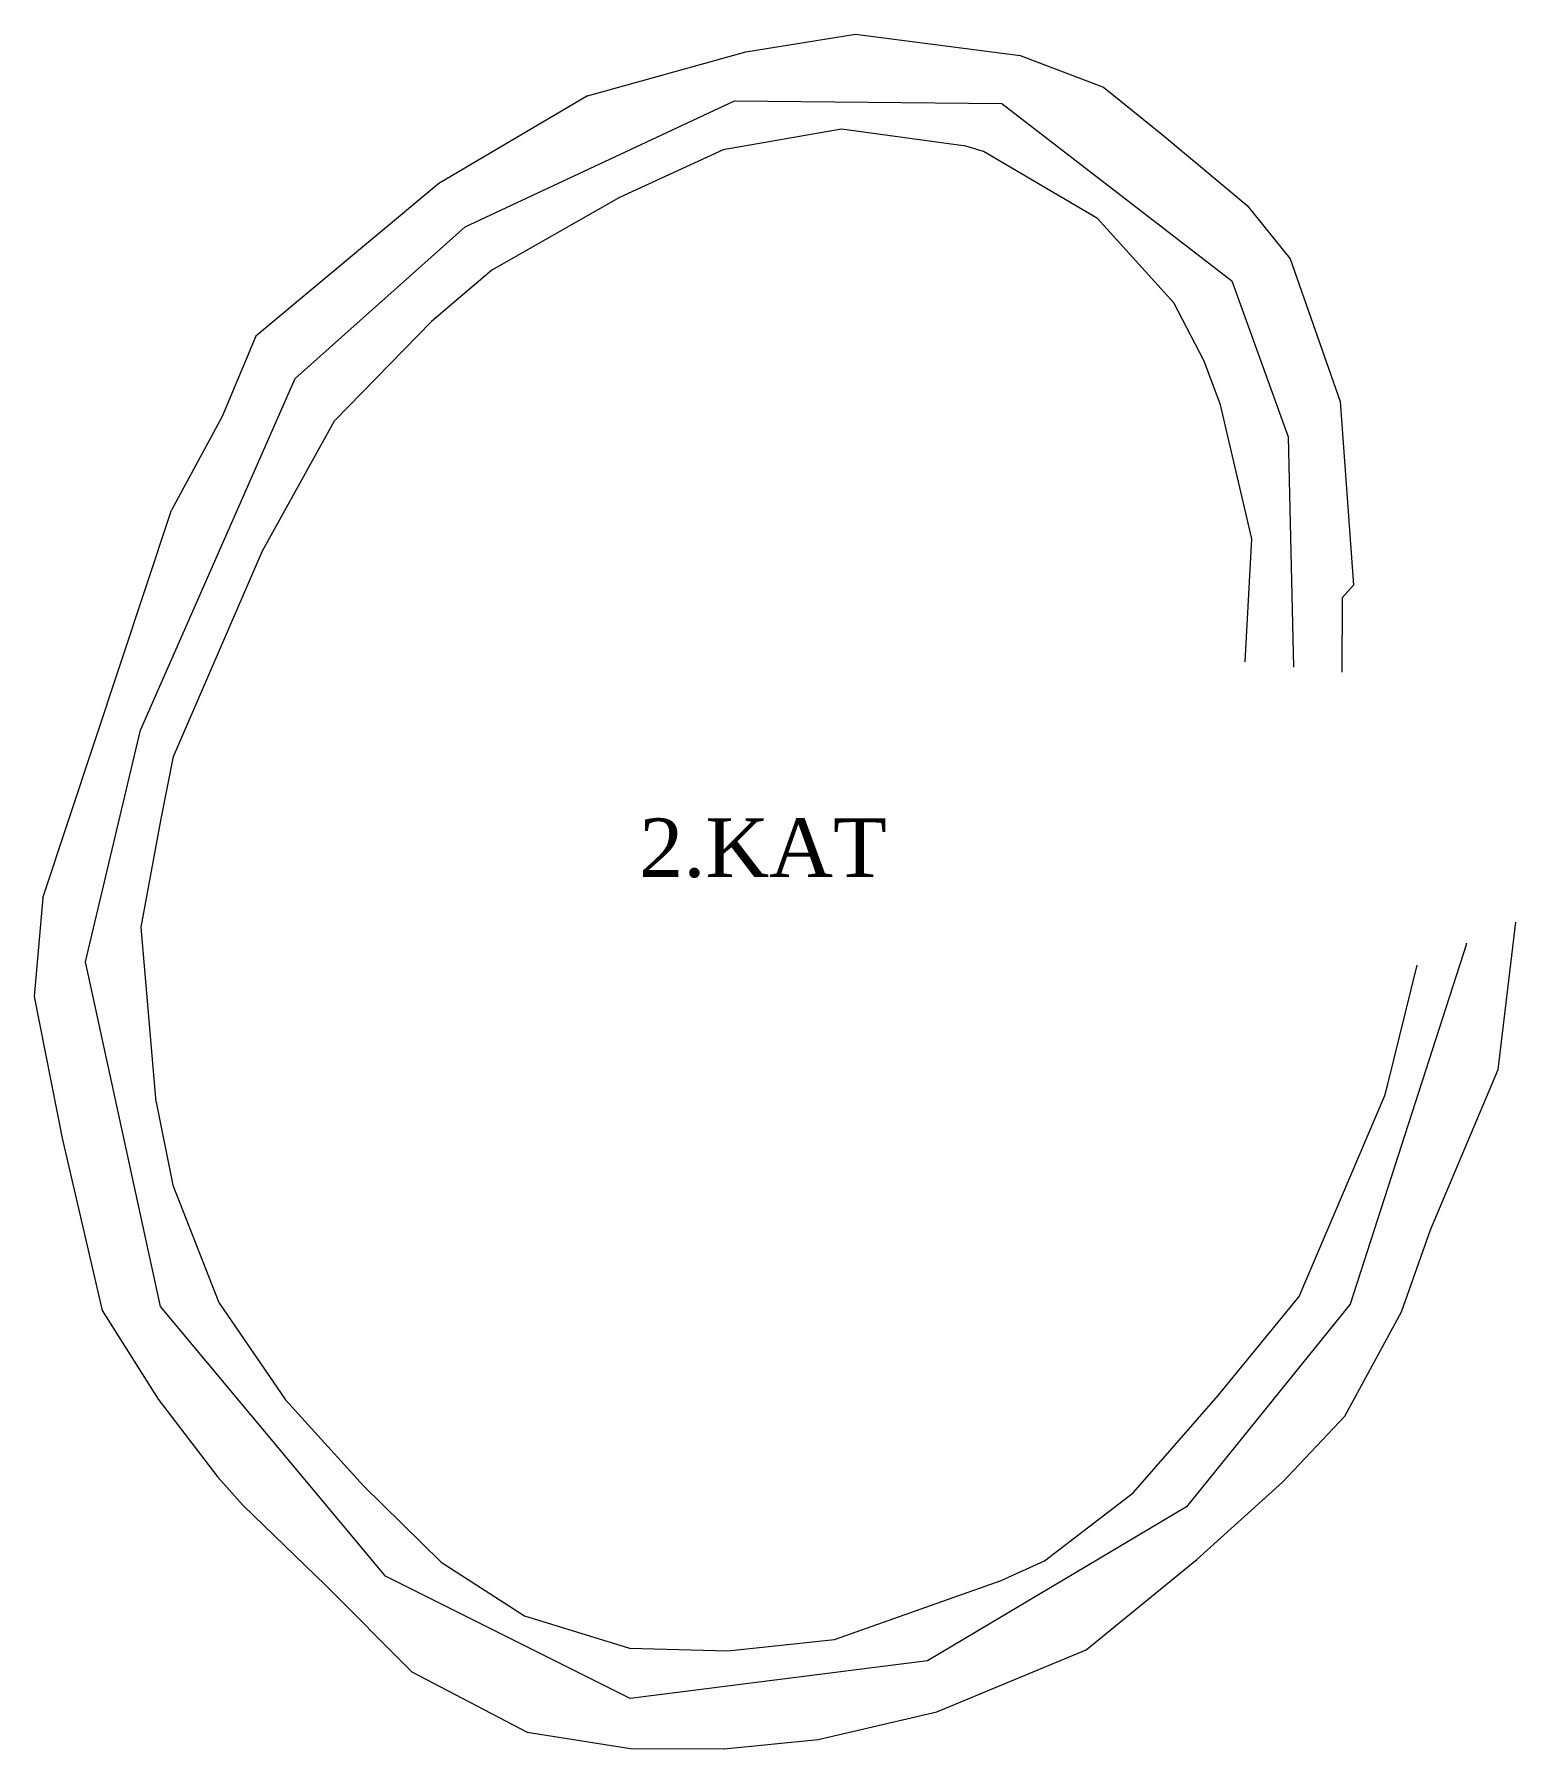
# Model space of a CAD drawing. Header units: millimetres. Extents: x 644452.8 to 644503.4, y 4144700.3 to 4144758.9.
import ezdxf

# ---------------------------------------------------------------- set-up
doc = ezdxf.new("R2010")
doc.units = ezdxf.units.MM
for name, color, linetype, lineweight in [('2_KAT', 4, 'Continuous', 0), ('GEOFENCE', 3, 'Continuous', 0), ('INIT_COORD', 5, 'Continuous', 0), ('TEXT_BLUE', 5, 'Continuous', 0)]:
    doc.layers.add(name, color=color, linetype=linetype, lineweight=lineweight)
doc.styles.get("Standard").update_dxf_attribs({"font": 'TIMES.TTF'})

msp = doc.modelspace()

# ---------------------------------------------------------------- linework, layer by layer
at = {"layer": '2_KAT', "lineweight": 0}
for p, q in [((644477.086, 4144758.287, 2203.248), (644480.835, 4144758.889, 2203.535)), ((644480.835, 4144758.889, 2203.535), (644486.465, 4144758.162, 2204.159)), ((644471.666, 4144756.779, 2202.724), (644477.086, 4144758.287, 2203.248)), ((644486.465, 4144758.162, 2204.159), (644489.317, 4144757.079, 2204.278)), ((644471.666, 4144756.779, 2202.724), (644466.583, 4144753.788, 2202.202)), ((644489.317, 4144757.079, 2204.278), (644491.326, 4144755.462, 2204.572)), ((644480.353, 4144755.646, 2203.575), (644476.306, 4144754.94, 2203.079)), ((644484.611, 4144755.06, 2204.098), (644480.353, 4144755.646, 2203.575)), ((644476.306, 4144754.94, 2203.079), (644472.766, 4144753.305, 2202.712)), ((644485.216, 4144754.878, 2204.1), (644484.611, 4144755.06, 2204.098)), ((644491.326, 4144755.462, 2204.722), (644494.231, 4144753.038, 2204.57)), ((644489.108, 4144752.593, 2204.691), (644485.216, 4144754.878, 2204.1)), ((644466.583, 4144753.788, 2202.202), (644460.325, 4144748.567, 2201.567)), ((644472.766, 4144753.305, 2202.712), (644468.399, 4144750.823, 2202.205)), ((644491.725, 4144749.702, 2205.214), (644489.108, 4144752.593, 2204.691)), ((644494.231, 4144753.038, 2204.57), (644495.696, 4144751.207, 2205.238)), ((644468.399, 4144750.823, 2202.205), (644466.34, 4144749.064, 2201.889)), ((644495.696, 4144751.207, 2205.238), (644497.405, 4144746.327, 2205.844)), ((644492.761, 4144747.713, 2205.5), (644491.725, 4144749.702, 2205.214)), ((644466.34, 4144749.064, 2201.889), (644463.014, 4144745.671, 2201.62)), ((644460.325, 4144748.567, 2201.567), (644459.171, 4144745.816, 2201.425)), ((644493.315, 4144746.217, 2205.607), (644492.761, 4144747.713, 2205.5)), ((644494.392, 4144741.638, 2206.173), (644493.315, 4144746.217, 2205.607)), ((644497.405, 4144746.327, 2205.844), (644497.861, 4144740.05, 2206.363)), ((644459.171, 4144745.816, 2201.425), (644457.448, 4144742.617, 2201.029)), ((644460.56, 4144741.226, 2201.101), (644463.014, 4144745.671, 2201.62)), ((644453.046, 4144729.359, 2199.75), (644457.448, 4144742.617, 2201.029)), ((644494.162, 4144737.433, 2206.687), (644494.392, 4144741.638, 2206.173)), ((644457.51, 4144734.191, 2200.363), (644460.56, 4144741.226, 2201.101)), ((644497.861, 4144740.05, 2206.363), (644497.481, 4144739.619, 2206.259)), ((644497.481, 4144739.619, 2206.259), (644497.467, 4144737.073, 2206.547)), ((644457.095, 4144732.06, 2200.101), (644457.51, 4144734.191, 2200.363)), ((644456.404, 4144728.353, 2199.773), (644457.095, 4144732.06, 2200.101)), ((644453.046, 4144729.359, 2199.75), (644452.75, 4144725.989, 2199.592)), ((644456.916, 4144722.37, 2199.293), (644456.404, 4144728.353, 2199.773)), ((644502.812, 4144723.49, 2193.943), (644503.414, 4144728.524, 2193.441)), ((644499.04, 4144722.984, 2194.065), (644500.043, 4144727.054, 2193.607)), ((644452.75, 4144725.989, 2199.592), (644453.708, 4144721.142, 2199.295)), ((644500.5, 4144718.004, 2194.385), (644502.812, 4144723.49, 2193.943)), ((644498.938, 4144722.602, 2194.089), (644499.04, 4144722.984, 2194.065)), ((644456.916, 4144722.37, 2199.293), (644457.49, 4144719.531, 2198.866)), ((644496.008, 4144715.728, 2194.561), (644498.938, 4144722.602, 2194.089)), ((644453.708, 4144721.142, 2199.295), (644455.077, 4144715.244, 2198.744)), ((644457.49, 4144719.531, 2198.866), (644459.058, 4144715.527, 2198.454)), ((644499.503, 4144715.201, 2194.457), (644500.5, 4144718.004, 2194.385)), ((644493.237, 4144712.34, 2194.938), (644496.008, 4144715.728, 2194.561)), ((644455.077, 4144715.244, 2198.744), (644456.984, 4144712.216, 2198.352)), ((644459.058, 4144715.527, 2198.454), (644461.347, 4144712.196, 2197.861)), ((644497.574, 4144711.633, 2194.807), (644499.503, 4144715.201, 2194.457)), ((644456.984, 4144712.216, 2198.352), (644459.032, 4144709.553, 2198.089)), ((644461.347, 4144712.196, 2197.861), (644464.008, 4144709.249, 2197.455)), ((644490.33, 4144709.02, 2195.335), (644493.237, 4144712.34, 2194.938)), ((644495.44, 4144709.379, 2195.098), (644497.574, 4144711.633, 2194.807)), ((644459.032, 4144709.553, 2198.089), (644459.897, 4144708.576, 2197.837)), ((644464.008, 4144709.249, 2197.455), (644466.668, 4144706.645, 2197.254)), ((644492.503, 4144706.737, 2195.444), (644495.44, 4144709.379, 2195.098)), ((644487.304, 4144706.691, 2195.81), (644490.33, 4144709.02, 2195.335)), ((644459.897, 4144708.576, 2197.837), (644462.709, 4144705.862, 2197.462)), ((644466.668, 4144706.645, 2197.254), (644469.512, 4144704.811, 2197.252)), ((644485.816, 4144706.013, 2196.058), (644487.304, 4144706.691, 2195.81)), ((644488.722, 4144703.651, 2195.773), (644492.503, 4144706.737, 2195.444)), ((644462.709, 4144705.862, 2197.462), (644465.662, 4144702.892, 2197.3)), ((644480.117, 4144704.001, 2196.305), (644485.816, 4144706.013, 2196.058)), ((644469.512, 4144704.811, 2197.252), (644473.112, 4144703.701, 2196.798)), ((644476.469, 4144703.616, 2196.516), (644480.117, 4144704.001, 2196.305)), ((644473.112, 4144703.701, 2196.798), (644476.469, 4144703.616, 2196.516)), ((644483.618, 4144701.527, 2196.169), (644488.722, 4144703.651, 2195.773)), ((644465.662, 4144702.892, 2197.3), (644469.609, 4144700.828, 2196.982)), ((644479.557, 4144700.576, 2196.394), (644483.618, 4144701.527, 2196.169)), ((644469.609, 4144700.828, 2196.982), (644473.146, 4144700.268, 2196.821)), ((644476.339, 4144700.265, 2196.481), (644479.557, 4144700.576, 2196.394)), ((644473.146, 4144700.268, 2196.821), (644476.339, 4144700.265, 2196.481))]:
    msp.add_line(p, q, dxfattribs=at)
at = {"layer": 'GEOFENCE'}
for p, q in [((644467.491, 4144752.305, 2202.203), (644476.696, 4144756.613, 2203.164)), ((644476.696, 4144756.613, 2203.164), (644485.841, 4144756.52, 2204.13)), ((644485.841, 4144756.52, 2204.13), (644493.711, 4144750.454, 2205.226)), ((644461.67, 4144747.119, 2201.594), (644467.491, 4144752.305, 2202.203)), ((644493.711, 4144750.454, 2205.226), (644495.63, 4144745.127, 2205.867)), ((644456.379, 4144735.089, 2200.376), (644461.67, 4144747.119, 2201.594)), ((644495.63, 4144745.127, 2205.867), (644495.815, 4144737.253, 2206.617)), ((644454.502, 4144727.171, 2199.682), (644456.379, 4144735.089, 2200.376)), ((644501.729, 4144727.789, 2193.524), (644497.756, 4144715.464, 2194.509)), ((644457.068, 4144715.385, 2198.599), (644454.502, 4144727.171, 2199.682)), ((644464.762, 4144706.162, 2197.368), (644457.068, 4144715.385, 2198.599)), ((644497.756, 4144715.464, 2194.509), (644492.151, 4144708.539, 2195.303)), ((644492.151, 4144708.539, 2195.303), (644483.292, 4144703.267, 2196.175)), ((644473.129, 4144701.984, 2196.81), (644464.762, 4144706.162, 2197.368)), ((644483.292, 4144703.267, 2196.175), (644473.129, 4144701.984, 2196.81))]:
    msp.add_line(p, q, dxfattribs=at)
at = {"layer": 'INIT_COORD'}
msp.add_point((644501.729, 4144727.789, 2193.524), dxfattribs=at)

# ---------------------------------------------------------------- texts
at = {"layer": 'TEXT_BLUE', "lineweight": 0}
msp.add_text('2.KAT', height=2, dxfattribs=at).set_placement((644473.437, 4144730.077))

doc.saveas('drawing.dxf')
